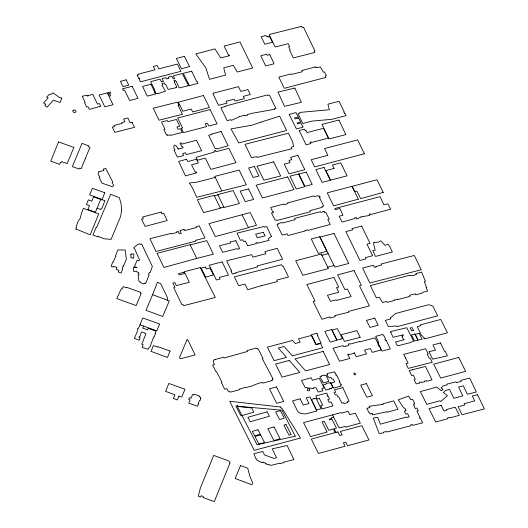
<?xml version="1.0" encoding="UTF-8"?>
<svg xmlns="http://www.w3.org/2000/svg" width="528" height="528" viewBox="0 0 528 528"><rect width="100%" height="100%" fill="white"/><g stroke="black" fill="none" stroke-linecap="round" stroke-linejoin="round"><path stroke-width="0.79" d="M152.579 294.697L157.463 282.242L160.69 283.642L167.264 297.191L167.363 300.168L169.297 300.887L162.683 316.483L145.966 310.292L152.579 294.697L167.363 300.168M97.046 208.25L100.657 199.485L104.947 200.561L101.594 209.134L100.815 208.864L100.571 209.477L97.046 208.25L95.416 212.203L87.932 209.51L89.542 205.597L86.44 204.475L88.341 199.855L91.813 201.109L93.562 196.885L100.657 199.485M143.576 326.08L142.745 328.106L147.517 329.828L148.13 328.337L156.031 331.195L155.087 333.505L155.483 333.65L154.09 337.042L153.661 336.89L149.972 346.962L148.903 347.549L148.183 349.305L142.124 347.437L143.194 344.824L141.709 344.289L145.999 333.769L144.718 333.307L144.256 332.495L141.425 332.086L139.814 336.626L139.366 336.461L138.917 337.564L140.118 337.993L139.24 340.131L134.363 338.415L137.346 331.294L137.788 329.432L137.346 328.667L138.283 328.35L139.187 326.753L142.784 317.968L159.634 323.994L156.836 330.832L139.993 324.786M333.65 417.14L331.32 417.773L331.709 418.526L329.195 419.212L329.531 419.885L331.96 419.219L336.455 428.109L334.145 428.743L335.993 432.399L335.188 432.623L333.379 429.026L328.772 430.287L324.232 421.304L322.014 421.912L327.142 432.049L310.603 436.583L303.541 422.611L341.18 412.573L341.458 413.12L348.104 411.299L349.82 414.691L355.318 413.18L360.347 423.119L345.616 427.159L345.22 426.38L339.761 427.871L339.497 427.35L338.897 427.515L332.541 414.942M248.358 227.449L256.496 225.278L250.186 212.579L208.923 223.621L215.338 236.544L248.477 227.687L242.055 214.757M321.889 255.281L328.165 253.638M327.716 267.175L333.993 265.531M196.779 258.43L163.924 267.412L157.054 253.334L190.073 244.728L196.779 258.43L213.352 254.186L206.818 240.643L190.192 244.919M215.246 177.408L196.878 182.18L189.361 182.985L192.423 187.922L196.66 197.32L246.338 184.807L239.158 170.049L214.744 176.392L221.753 190.813M214.388 195.842L220.427 208.256L203.603 212.626L197.327 199.736L214.157 195.36L214.388 195.842L217.925 194.924L224.037 207.491L239.428 203.491L233.138 190.575L217.754 194.575L217.925 194.924M220.275 207.933L223.806 207.016M136.844 267.432L133.386 267.287L133.36 269.379L133.881 271.583L136.798 271.214L137.049 272.098L138.56 272.342L138.303 273.418L138.838 273.623L139.003 274.738L138.138 274.824L138.884 281.134L140.362 281.833L140.078 282.487L143.933 283.945L144.395 283.034L145.576 283.615L149.16 274.91L148.408 274.586L149.371 272.402L150.091 272.659L152.361 266.495L142.039 244.834L141.286 243.943L140.382 244.418L139.583 243.679L136.818 245.104L133.571 247.896L134.409 248.404L139.438 259.604L138.93 260.885L137.181 260.185L134.396 266.647L136.844 267.432M130.898 254.39L130.858 257.228L131.617 257.301L131.611 257.935L133.742 258.139L133.795 254.041L131.683 253.836L131.677 254.463L130.898 254.39M390.383 317.968L390.68 318.958L385.334 320.384L388.39 326.542L396.587 325.981L396.924 326.693L437.692 315.823L432.854 306.068L428.657 304.689L395.545 313.52L390.383 317.968M280.903 407.048L280.876 407.893L282.506 409.002L300.531 438.062L254.206 450.344L229.693 401.254L280.903 407.048M121.572 210.21L120.648 216.388L111.078 239.395L104.003 238.742L98.254 236.392L98.201 236.973L92.902 235.039L96.136 227.403L96.617 227.575L110.675 194.337L119.328 197.597L121.123 203.881L121.572 210.21M76.111 228.01L75.946 229.561L77.022 229.475L90.202 234.802L98.743 213.886L83.404 208.369L82.632 210.263A62.179 50.299 15.2 0 0 81.061 214.876L80.322 218.038L78.599 220.684A32.875 26.591 15.2 0 0 76.395 226.486L76.111 228.01M229.931 463.096L214.289 501.6L203.036 497.541L203.445 496.544L201.161 495.719L200.614 497.059L198.284 496.214L200.402 487.931L213.728 455.4L228.558 460.845A3.095 2.508 15.2 0 1 229.838 462.469L229.931 463.096M178.16 148.698L178.075 149.134L183.143 147.82L182.351 146.342L181.691 146.527L180.035 143.101L181.13 142.857L181.751 144.124L196.528 140.257L201.63 150.685L186.371 154.598L185.387 152.757L182.622 153.536L183.586 155.588L177.355 157.166L174.075 150.143L175.012 149.846L173.87 148.163L173.857 146.078L174.669 145.088L175.956 145.609L178.16 148.698M73.069 110.385L72.864 111.362L73.57 112.253L74.778 112.53L75.781 112.035L75.986 111.052L75.273 110.167L74.072 109.883L73.069 110.385M266.026 463.584L265.907 463.96L268.818 465.01L269.009 464.574L271.227 465.366L279.866 463.142L280.084 463.597L283.727 462.66L283.536 462.251L293.911 459.578L287.12 445.52L272.237 448.846L276.547 457.769L274.032 458.416L264.488 454.912L262.805 451.427L253.902 453.717L256.014 458.984L256.417 458.878L257.156 460.396L262.04 462.594L262.218 462.198L263.109 462.528L263.314 462.079L266.026 463.584M123.11 265.973L122.206 268.917L122.602 269.102L121.189 273.002L118.226 271.96L118.886 270.296L116.134 269.326L116.873 267.478L113.329 266.224L112.992 267.056L111.184 266.409L112.695 261.868L113.236 262.04L115.909 256.021L115.52 255.849L117.823 249.929L125.255 250.034L126.357 259.288L123.493 266.072L123.11 265.973M308.22 388.067L307.039 390.291L309.197 390.964L309.804 389.209L308.946 388.905L309.236 388.06L313.619 388.575L313.592 387.631L316.008 387.836L318.173 392.066L322.997 390.727L321.856 388.502L324.113 387.875L319.235 378.345L312.404 380.252L311.137 377.777L301.501 380.457L305.303 387.895L306.669 387.512L308.22 388.067M198.594 403.781L197.472 406.204L188.793 403.161L190.087 399.887L188.687 399.392L189.4 397.61L191.063 398.198L192.522 394.502L193.882 394.984L194.205 394.165L199.445 395.993L199.135 396.779L200.739 397.353L200.317 398.422L200.818 398.587L200.02 400.62L199.478 400.534L198.238 403.663L198.594 403.781M170.056 351.001L167.482 357.449L151.054 351.377L153.364 345.596L157.694 347.134L157.879 346.685L170.056 351.001M98.842 171.811L98.076 173.785L99.779 177.25L99.139 177.421L101.93 183.124L112.424 186.727L113.639 185.394L112.094 182.226L112.754 182.054L105.785 168.445L103.244 169.112L103.917 170.478L98.842 171.811M373.811 242.504L373.798 244.886L375.223 250.186L372.794 250.483L375.487 256.436L392.396 252.001L389.189 245.553L387.763 244.134L385.07 245.375L380.747 240.781L378.206 242.227L373.811 242.504M85.265 158.723L81.14 168.722L79.438 168.115L79.061 169.026L72.395 166.624L81.998 143.372L88.526 145.728L88.176 146.573L90.011 147.233L85.265 158.723M104.775 192.74L102.135 199.412L89.641 194.885L92.4 188.265L104.775 192.74M61.789 98.142L60.04 102.452L53.321 100.162L47.091 107.164L44.814 105.574L45.89 104.425L43.593 102.973L48.14 97.957L46.688 97.073L49.335 94.406L49.909 94.67L50.741 93.925L51.546 94.261L52.958 92.789L59.037 97.211L61.789 98.142M58.555 141.933L50.761 161.179L59.651 164.366L60.449 162.4L61.149 162.65L61.571 161.647L67.135 163.64L73.894 147.424L58.555 141.933M178.933 396.079L177.368 399.94L173.402 398.521L174.94 394.726L165.607 391.393L168.848 383.46L184.985 389.228L181.777 397.102L178.933 396.079M140.58 292.34L140.283 293.053L141.22 293.39L136.184 305.567L116.741 298.558L121.301 288.77L122.08 289.047L123.07 286.658L126.324 287.833L126.548 287.285L140.58 292.34M240.53 465.571L235.138 478.507L251.876 484.763L252.688 482.896L249.737 475.873L247.79 468.283L240.53 465.571M186.899 339.92L179.441 357.74L180.418 358.776L195.142 354.974L187.744 339.702L186.899 339.92M213.583 93.133L213.022 93.997L218.546 105.336L227.093 103.112L226.175 101.231L234.142 99.158L235.072 101.066L244.431 98.63L243.322 96.353L250.325 94.532L247.916 89.575L240.827 91.423L238.504 86.645L213.583 93.133M174.669 81.972L174.418 82.243L176.807 87.034L176.068 87.232L176.273 87.641L168.148 89.443L165.594 84.302L164.974 84.467L164.175 82.87L162.03 83.45L162.749 84.896L161.984 85.1L165.528 91.225L157.469 93.76L157.265 93.337L155.681 93.76L154.889 92.169L155.417 92.024L154.348 89.872L154.704 89.78L150.671 81.675L160.076 79.16L161.462 81.946L163.475 81.404L162.109 78.659L165.891 77.642L166.538 78.943L168.808 78.329L168.241 77.18L171.838 76.217L173.151 78.863L174.583 78.481L173.309 75.913L182.279 73.511L186.49 81.959L187.671 83.589L188.054 83.49L188.905 85.199L187.486 85.582L187.658 85.925L179.117 87.919L176.359 81.431L175.93 81.543L175.217 80.124L173.923 80.474L174.669 81.972M442.114 390.053L441.329 390.74L436.795 387.097L420.341 391.591L426.782 404.369L439.91 400.785L440.781 401.485L447.46 395.657L443.381 392.383L445.711 390.443L449.566 389.473L453.73 398.224L462.812 395.934L458.555 387.004L463.307 385.81L467.333 394.264L476.315 391.994L469.689 378.101L460.713 380.365L461.215 381.427L456.43 382.635L456.034 381.823L446.82 384.146L447.157 384.846L443.454 385.77L441.045 387.836L442.926 389.341L442.114 390.053M271.399 236.425L268.316 238.57L269.135 240.313L257.433 243.21L257.11 242.524L255.915 242.821L256.311 243.659L247.612 245.804L245.388 241.065L243.58 241.514L242.755 239.765L240.405 240.346L237.026 233.152L263.993 226.486L264.29 227.126L266.752 226.519L271.399 236.425M361.198 216.883L356.875 219.028L356.202 217.43L354.763 217.899L355.06 218.48L342.078 222.07L339.161 216.262L342.962 215.193L339.874 208.448L335.3 209.669L334.805 208.547L380.087 196.66L383.922 204.857L387.829 203.821L390.601 209.2L370.828 214.5L370.405 213.827L369.237 214.091L369.897 215.365L361.198 216.883M293.489 146.368L291.185 147.464L291.766 148.744L257.136 157.43L256.799 156.625L251.414 157.641L244.999 144.302L288.46 133.195L292.756 142.131L293.489 146.368M239.666 116.536L231.284 120.397L230.927 119.658L227.159 120.641L220.876 107.712L225.733 106.451L225.535 106.036L267.201 94.974L267.458 95.495L269.359 95.007L275.873 108.418L274.54 108.656L274.877 109.25L252.199 113.282L247.309 114.55L247.599 115.157L244.906 115.856L244.609 115.249L239.666 116.536M405.478 410.738L404.455 411.2L405.22 413.061L405.847 414.051L407.59 413.602L409.22 416.935L406.963 417.523L406.718 417.001L380.351 424.182L377.711 417.292L373.256 418.11L379.21 433.6L383.658 432.788L383.381 432.234L386.311 431.475L386.595 432.062L410.962 425.72L410.599 424.967L412.394 424.499L412.823 425.383L422.631 422.829L420.539 418.539L419.998 418.684L419.628 417.932L420.169 417.787L416.896 411.068L418.282 410.711L416.962 408.012L415.411 408.652L413.714 405.398L414.335 405.24L413.536 403.953L414.731 403.643L412.586 399.241L410.876 399.683L408.652 396.092L398.297 399.835L403.966 408.256L404.923 408.118L406.085 410.513L405.478 410.738M215.041 359.542L214.295 359.832A2.864 2.317 15.2 0 0 213.398 362.333L214.5 364.498L212.553 365.033L215.919 371.679L216.506 371.514L221.998 382.351L221.318 382.536L224.723 389.255L226.895 388.661L228.228 391.288L228.928 391.096L229.35 391.928L230.36 391.644L230.597 392.119L239.844 389.578L239.567 389.037L243.969 387.803A45.25 36.61 15.2 0 0 256.621 384.041L262.205 382.265L262.667 383.17L271.96 380.622L271.748 380.206L272.844 379.903L272.408 379.051L272.976 378.893L262.304 358.684L263.056 358.479L258.317 349.094L257.796 349.232L257.341 348.335L256.172 348.658L255.915 348.143L247.078 350.572L247.513 351.45L224.136 357.971L223.727 357.159L215.041 359.542M416.229 274.342L413.965 275.378L409.51 275.682L409.345 275.345L370.366 285.595L376.385 297.865L379.434 297.304L382.463 302.524L386.734 301.402L387.196 302.353L394.482 300.439L394.277 300.01L397.564 299.145L397.775 299.574L409.999 296.36L409.49 295.33L415.312 293.799L415.642 294.875L421.984 293.205L422.341 292.4L427.7 290.994L426.063 287.694L426.584 287.555L424.301 281.721L425.489 281.404L421.608 272.118L415.879 273.623L416.229 274.342M260.964 122.107L251.995 125.195L230.987 128.885L238.788 142.936L286.592 130.469L279.635 116.2L260.964 122.107M261.116 285.754L247.672 289.727L244.959 284.077L238.643 285.701L234.366 276.857L281.503 264.706L282.295 266.33L283.193 266.099L288.486 277.042L276.718 280.071L277.431 281.556L261.116 285.754M319.414 398.422L317.335 399.023L315.856 395.934L326.7 393.05L327.875 395.512L327.122 395.723L327.373 396.304L328.132 396.106L329.538 399.102L327.789 399.577L329.149 402.349L330.917 401.881L332.917 405.959L322.238 408.87L320.701 405.596L322.595 405.095L319.414 398.422M178.992 105.098L178.121 105.343L182.431 114.292L159.001 120.212L153.272 108.214L177.566 102.128L178.992 105.098M280.381 410.632L275.682 411.959L279.596 419.536L284.295 418.209L280.381 410.632M257.954 429.766L252.311 431.363L254.595 435.785L260.245 434.188L257.954 429.766M99.614 106.524L89.351 109.421L88.024 106.643L86.618 106.993L84.566 102.67L85.226 102.505L82.269 96.294L86.962 95.113L87.443 96.136L88.024 95.984L87.859 95.641L92.796 94.4L97.469 104.075L99.495 103.561L100.762 106.227L99.614 106.524M413.464 330.323L411.609 330.845L410.164 328.046L412.018 327.525L413.464 330.323M237.527 405.669L235.871 406.138L240.887 415.833L253.836 412.17L251.658 407.966L237.943 406.468L237.527 405.669M267.115 411.847L247.889 417.285L250.186 421.72L269.405 416.282L267.115 411.847M274.012 426.967L267.835 428.71L273.946 440.517L280.117 438.768L274.012 426.967M286.018 424.545L283.84 425.159L289.027 435.197L291.205 434.584L286.018 424.545M260.621 434.914L254.978 436.511L258.898 444.094L264.541 442.497L260.621 434.914M341.187 384.846L340.619 385.004L341.154 386.047L333.59 388.146L330.95 382.965L334.633 381.942L333.069 378.873L331.901 379.203L330.997 377.434L329.234 377.923L328.693 376.86L328.066 377.025L326.938 374.814L327.657 374.616L327.129 373.586L334.191 371.877L334.666 372.801L335.148 372.669L336.29 374.906L335.848 375.025L336.25 375.811L336.857 375.646L339.926 381.652L339.299 381.83L341.187 384.846M330.548 382.853L327.512 383.11L325.882 383.79L326.066 384.133L323.189 384.938L325.835 390.106L329.769 389.017L329.571 388.628L330.178 388.463L330.37 388.846L331.709 388.469L331.452 387.968L332.957 387.552L330.548 382.853M186.602 159.212L178.636 161.416L185.493 175.903L196.792 172.781L196.357 171.923L195.274 172.22L191.532 164.868L198.343 162.987L196.423 159.218L187.816 161.594L186.602 159.212M322.219 381.031L319.862 376.853L321.46 376.424L321.189 375.877L324.093 375.085L324.344 375.586L325.967 375.144L328.898 381.374L323.169 382.925L322.219 381.031M383.269 192.41L360.67 198.627L356.869 191.083L354.79 191.644L352.097 186.325L376.985 179.751L383.269 192.41M348.216 354.169L347.688 354.314L349.767 358.466L339.55 361.231L333.069 348.282L343.061 345.583L343.55 346.566L345.596 346.012L345.787 346.394L348.876 345.127L348.328 344.018L349.708 343.649L349.952 344.144L359.726 341.504L359.905 341.873L375.058 337.841L378.543 344.335L378.022 344.474L378.84 346.117L379.408 345.965L380.846 348.843L380.351 348.975L380.886 350.044L372.293 352.374L370.372 348.526L364.571 350.097L366.498 353.945L356.242 356.717L354.169 352.572L354.189 353.258L348.526 354.783L348.216 354.169M441.131 405.359L429.007 408.679L435.745 422.017L447.85 418.704L447.513 418.037L450.08 417.331L450.305 417.787L459.36 415.312L455.235 407.134L446.345 409.57L446.714 410.296L443.995 411.041L441.131 405.359M298.571 117.982L295.106 118.919L294.617 117.949L298.195 116.978L295.97 112.55L289.146 114.391L296.446 128.984L303.079 127.195L300.94 122.925L297.535 123.842L297.092 122.971L300.604 122.021L298.571 117.982M320.093 197.162L319.348 197.366L323.69 206.092L321.915 206.567L322.291 207.326L309.956 210.646L310.477 211.702L276.639 220.532L276.296 219.846L275.062 220.176L271.498 213.035L273.695 212.447L273.326 211.702L272.771 211.853L270.64 207.563L283.8 204.019L284.123 204.673L287.918 203.656L287.555 202.937L313.81 195.875L314.226 196.713L318.107 195.67L318.43 196.31L319.519 196.02L320.093 197.162M374.689 318.146L366.452 320.377L369.983 327.426L378.22 325.195L374.689 318.146M332.759 330.647L332.389 330.746L336.923 339.946L341.2 339.161L341.029 338.798L342.401 338.435L337.319 328.634L332.402 329.941L332.759 330.647M424.42 338.065L423.76 338.243L422.743 336.211L421.535 335.379L417.226 326.74L420.684 325.809L420.242 324.931L440.755 319.42L447.427 332.812L424.822 338.877L424.42 338.065M184.424 56.324L176.372 58.502L181.487 68.719L189.545 66.541L184.424 56.324M268.006 36.307L266.515 36.709L265.894 35.468L261.103 36.755L264.851 44.286L272.441 42.253L269.676 36.703L268.376 37.052L268.006 36.307M358.354 199.175L333.597 205.841L327.241 192.859L352.031 186.331L358.354 199.175M324.106 211.471L320.78 212.368L320.45 211.715L294.551 218.414L295.152 219.615L282.46 223.027L282.19 222.493L278.018 223.615L278.322 224.228L277.002 224.578L282.262 235.138L287.192 233.812L288.057 235.547L305.369 230.894L305.171 230.498L307.619 229.845L307.916 230.446L330.218 224.446L327.829 219.655L329.267 219.272L325.829 212.388L324.713 212.685L324.106 211.471M205.405 267.003L201.181 268.145L205.663 277.088L213.47 274.982L209.959 267.967L206.369 268.937L205.405 267.003M458.713 357.449L433.719 364.175L440.656 378.074L465.65 371.349L458.713 357.449M337.92 431.897L311.296 439.085L318.463 453.427L345.121 446.233L343.411 442.801L345.781 442.16L347.569 445.744L368.973 439.969L361.825 425.674L340.388 431.455L342.104 434.887L339.735 435.527L337.92 431.897M231.561 270.89L230.947 271.055L232.439 274.085L235.93 273.161L235.706 272.712L257.651 266.911L257.169 265.927L282.566 259.215L277.213 248.351L264.851 251.625L265.874 253.711L252.846 257.156L251.605 254.635L226.598 260.825L231.561 270.89M320.542 343.471L315.929 344.705L311.362 335.465L298.472 338.89L300.128 342.23L295.258 343.523L292.637 340.428L267.406 347.14L274.098 360.683L286.552 357.377L278.296 348.031L284.084 346.493L292.321 355.846L322.674 347.774L320.542 343.471M386.159 340.362L385.513 340.54L384.919 339.332L385.565 339.167L383.48 334.924L382.932 335.062L382.648 334.488L375.731 336.316L378.701 342.349L377.81 342.586L381.995 351.1L390.357 348.896L386.159 340.362M366.366 383.605L360.723 385.123L366.762 397.234L372.405 395.716L366.366 383.605M372.101 413.47L370.154 413.992L369.481 412.639L369.013 412.757L366.828 408.362L369.91 407.543L369.125 406.316L383.242 404.296L382.985 403.768L393.749 400.891L397.914 409.292L387.024 412.203L386.813 411.774L372.418 414.876L372.101 413.47M126.1 79.82L120.424 81.338L123.064 86.658L128.74 85.14L126.1 79.82M203.438 95.495L178.345 102.194L182.827 111.236L191.182 109.006L192.654 111.969L209.398 107.501L203.438 95.495M215.563 150.665L213.873 151.114L214.335 152.044L196.046 157.337L197.465 160.222L205.339 158.129L210.87 169.343L235.95 162.697L228.862 148.335L216.084 151.727L215.563 150.665M161.159 212.084L142.52 217.034L143.359 218.744L141.583 219.219L145.134 226.406L167.231 220.539L163.693 213.371L162.017 213.82L161.159 212.084M289.252 360.433L275.59 364.069L282.058 377.144L299.838 372.418L289.252 360.433M323.136 351.43L295.013 358.901L305.593 370.894L329.604 364.511L323.136 351.43M342.85 387.644L334.495 389.869L335.65 392.205L334.171 392.601L335.379 395.043L336.798 394.667L337.927 396.95L338.705 396.746L341.887 403.161L343.563 402.719L343.992 403.57L347.721 402.574L347.272 401.663L349.067 401.181L342.85 387.644M364.379 153.747L314.635 166.927L311.183 159.707L327.875 155.331L324.621 148.526L357.661 139.894L364.379 153.747M287.687 176.893L256.166 185.209L262.423 197.941L293.944 189.618L287.687 176.893M354.037 270.534L337.643 274.864L344.909 289.628L347.398 288.974L351.133 296.564L336.442 300.439L336.151 299.845L330.462 301.343L327.452 295.238L338.758 292.255L336.481 287.635L338.686 287.054L333.92 277.378L306.86 284.519L314.985 301.019L313.163 301.495L321.928 319.308L329.776 316.892L330.304 317.968L335.24 316.668L334.712 315.599L348.784 312.22L348.407 311.447L369.376 305.91L359.469 285.787L361.304 285.305L354.037 270.534M331.604 329.597L324.845 331.386L330.132 342.111L336.89 340.322L331.604 329.597M414.916 333.953L411.53 334.851L414.579 341.029L417.958 340.131L414.916 333.953M138.125 75.088L137.24 75.319L138.699 78.309L139.597 78.078L139.874 78.646L139.036 78.863L140.468 81.814L180.952 71.3L177.428 64.053L158.809 68.884L157.146 65.465L153.344 66.455L154.981 69.821L137.742 74.296L138.125 75.088M229.073 55.057L228.545 55.196L224.143 46.068L239.976 41.956L252.681 68L237.211 72.013L233.376 65.327L223.753 67.808L225.542 75.115L209.517 79.312L205.795 67.782L195.789 53.882L214.975 48.926L220.717 57.922L229.403 55.737L229.073 55.057M132.119 86.288L122.496 88.816L123.288 90.42L124.542 90.09L129.657 100.531L138.026 98.333L132.119 86.288M315.295 66.97L302.603 70.297L302.749 70.6L301.62 70.897L302.062 71.808L291.205 74.481L290.935 73.933L278.804 77.114L284.288 88.315L326.014 77.372L325.294 75.907L326.297 75.643L324.456 71.881L323.426 72.151L320.291 66.851L316.721 67.782L316.47 67.261L315.559 67.498L315.295 66.97M167.191 134.818L166.505 134.996L163.812 129.459L164.954 129.162L161.495 122.041L167.284 120.542L167.838 121.684L176.451 119.453L179.718 126.192L176.939 126.911L178.101 129.307L180.523 128.68L182.325 132.383L170.458 135.458L170.128 134.785L167.508 135.465L167.191 134.818M221.133 131.518L211.754 133.973L211.959 134.383L208.633 135.254L215.167 148.606L216.566 148.243L216.949 149.021L228.116 145.787L221.133 131.518M344.896 113.315L344.494 113.421L343.827 112.055L344.236 111.949L339.055 101.29L327.921 104.168L329.353 109.732L299.732 112.418L299.93 113.203L297.99 113.705L302.755 123.519L312.074 121.11L331.808 119.315L346.018 115.632L344.896 113.315M305.884 130.429L305.27 130.588L304.57 129.155L299.191 130.541L306.088 144.797L310.814 143.576L310.094 142.098L311.098 141.841L311.414 142.487L328.317 138.125L323.565 128.311L306.926 132.601L305.884 130.429M297.845 155.371L290.552 157.291L291.727 159.68L288.994 160.4L290.063 162.584L284.249 164.116L289.014 173.824L304.861 169.666L297.845 155.371M319.711 236.762L311.269 238.973L318.364 253.46L326.799 251.242L319.711 236.762M334.019 233.429L320.06 237.092L334.772 267.115L348.731 263.452L334.019 233.429M321.288 254.054L295.7 260.766L302.821 275.293L328.403 268.587L321.288 254.054M316.873 333.247L311.368 334.693L316.133 344.395L321.136 343.081L317.473 335.61L317.968 335.478L316.873 333.247M390.951 332.825L393.122 337.293L403.234 334.825L403.425 335.221L402.112 335.564L402.593 336.554L402.052 336.692L403.306 339.266L403.854 339.121L404.158 339.735L395.538 341.972L397.162 345.319L398.105 345.767L409.708 342.758L413.681 341.187L406.791 327.69L390.397 331.67L390.951 332.825M440.484 342.956L432.94 344.936L435.541 350.242L428.967 351.608L432.676 359.192L447.44 355.813L445.21 351.259L444.622 351.41L440.484 342.956M276.553 386.925L269.491 388.786L276.626 403.3L283.688 401.438L276.553 386.925M405.61 358.024L403.636 354.387L425.687 348.737L428.195 353.932L427.277 354.169L429.297 358.354L430.208 358.123L432.208 362.274L408.256 368.405L405.979 363.68L408.071 363.145L405.61 358.024M300.155 398.851L292.532 400.858L297.647 411.312L299.079 412.546L301.171 413.596L305.54 413.959L316.84 410.995L309.962 396.957L306.227 397.934L308.972 403.531L303.191 405.049L300.155 398.851M314.074 398.482L311.447 399.584L316.516 409.946L321.156 408.731L316.094 398.383L314.266 398.858L314.074 398.482M477.464 394.713L472.322 396.059L474.692 400.884L464.132 403.656L464.792 404.996L458.106 406.751L462.033 414.764L484.407 408.896L477.464 394.713M210.111 109.567L177.718 118.001L182.549 127.921L181.335 128.231L183.473 132.607L206.6 126.588L205.253 123.836L207.458 123.262L208.798 126.02L217.074 123.862L210.111 109.567M324.034 167.449L315.889 169.567L322.139 182.384L330.284 180.266L324.034 167.449M334.092 168.439L325.895 170.57L330.548 180.127L347.074 175.824L340.751 162.835L332.416 165L334.092 168.439M361.654 226.083L352.018 228.598L352.631 229.852L345.88 231.607L359.938 260.449L366.023 258.865L365.409 257.598L372.596 255.724L366.98 244.207L370.095 243.401L361.654 226.083M360.169 337.339L344.467 341.425L341.2 334.712L356.908 330.627L360.169 337.339M269.702 54.608L267.201 55.249L266.706 54.219L260.766 55.75L265.696 65.941L273.748 63.868L273.94 63.373L269.702 54.608M298.498 173.969L290.004 176.174L296.208 188.932L304.696 186.727L298.498 173.969M248.569 188.951L240.154 191.136L245.256 201.623L253.671 199.439L248.569 188.951M200.198 267.597L184.239 271.722L189.341 282.256L176.326 285.615L174.874 282.612L172.894 283.127L174.92 287.318L173.672 287.635L182.028 304.9L183.176 304.603L183.685 305.659L215.325 297.482L200.198 267.597M222.149 261.914L209.207 265.261L216.348 279.992L220.084 279.028L219.311 277.424L228.512 275.048L222.149 261.914M376.081 266.878L374.306 267.333L373.309 265.274L362.604 268.033L369.838 282.995L421.245 269.762L414.322 255.446L381.077 264.007L381.586 265.043L375.91 266.508L376.081 266.878M301.541 26.4L269.174 34.531L275.174 46.999L288.189 43.672L289.555 46.504L288.644 46.735L290.202 49.982L289.588 50.14L293.337 57.935L314.807 52.45L314.127 51.051L314.866 50.86L303.455 27.126L302.062 27.482L301.541 26.4M191.657 71.181L183.308 73.326L189.255 85.648L198.053 83.384L197.063 81.332L196.607 81.444L191.657 71.181M132.125 122.437L130.251 122.918L127.875 117.982L123.598 119.077L124.879 121.737L121.81 122.522L122.212 123.361L113.929 125.486L114.47 126.614L112.345 127.156L114.853 132.37L134.482 127.34L132.125 122.437M254.384 166.498L248.582 167.99L253.163 177.474L258.971 175.982L254.384 166.498M273.676 161.898L257.024 166.188L263.875 180.18L280.645 175.963L273.676 161.898M412.236 369.791L409.246 370.557L411.655 375.56L413.292 375.144L415.279 379.269L414.124 379.566L416.222 383.922L419.635 383.044L419.344 382.444L421.271 381.955L421.555 382.556L424.717 381.744L424.413 381.117L426.248 380.642L426.551 381.275L432.003 379.876L425.542 366.478L412.236 369.791M108.946 95.159L108.471 95.284L107.336 92.921L99.132 95.007L104.801 106.834L113.005 104.755L108.94 96.261L110.623 95.832L109.448 93.383L110.722 93.06L110.24 92.057L107.765 92.684L108.946 95.159M306.286 172.095L298.954 173.963L304.887 186.331L312.22 184.463L306.286 172.095M235.838 240.728L230.129 241.923L230.617 242.946L219.496 245.777L222.631 252.325L236.907 248.695L237.184 249.262L239.633 248.642L235.838 240.728M419.265 333.353L415.272 334.369L418.044 340.151L422.044 339.134L419.265 333.353M338.936 120.067L321.994 124.364L328.951 138.923L345.86 134.64L338.936 120.067M150.982 84.315L142.593 86.427L147.206 96.122L155.602 94.004L150.982 84.315M184.061 229.482L179.916 230.525L181.276 233.383L179.342 233.864L178.134 231.323L176.748 231.673L177.124 232.465L171.303 233.924L171.046 233.396L149.932 238.709L156.017 251.5L195.835 241.118L195.472 240.359L204.97 237.97L199.221 225.865L196.093 226.651L196.522 227.555L184.576 230.564L184.061 229.482M183.856 272.296L178.497 273.629L179.084 274.877L184.444 273.544L183.856 272.296M263.373 232.307L255.664 234.175L257.341 237.785L265.043 235.917L263.373 232.307M294.848 88.057L278.005 92.103L284.559 106.352L301.402 102.307L294.848 88.057M355.648 374.59L354.473 374.867L353.747 373.27L354.928 372.999L355.648 374.59M295.231 436.187L257.07 444.721L237.158 406.184L281.992 410.203L295.231 436.187"/></g></svg>
